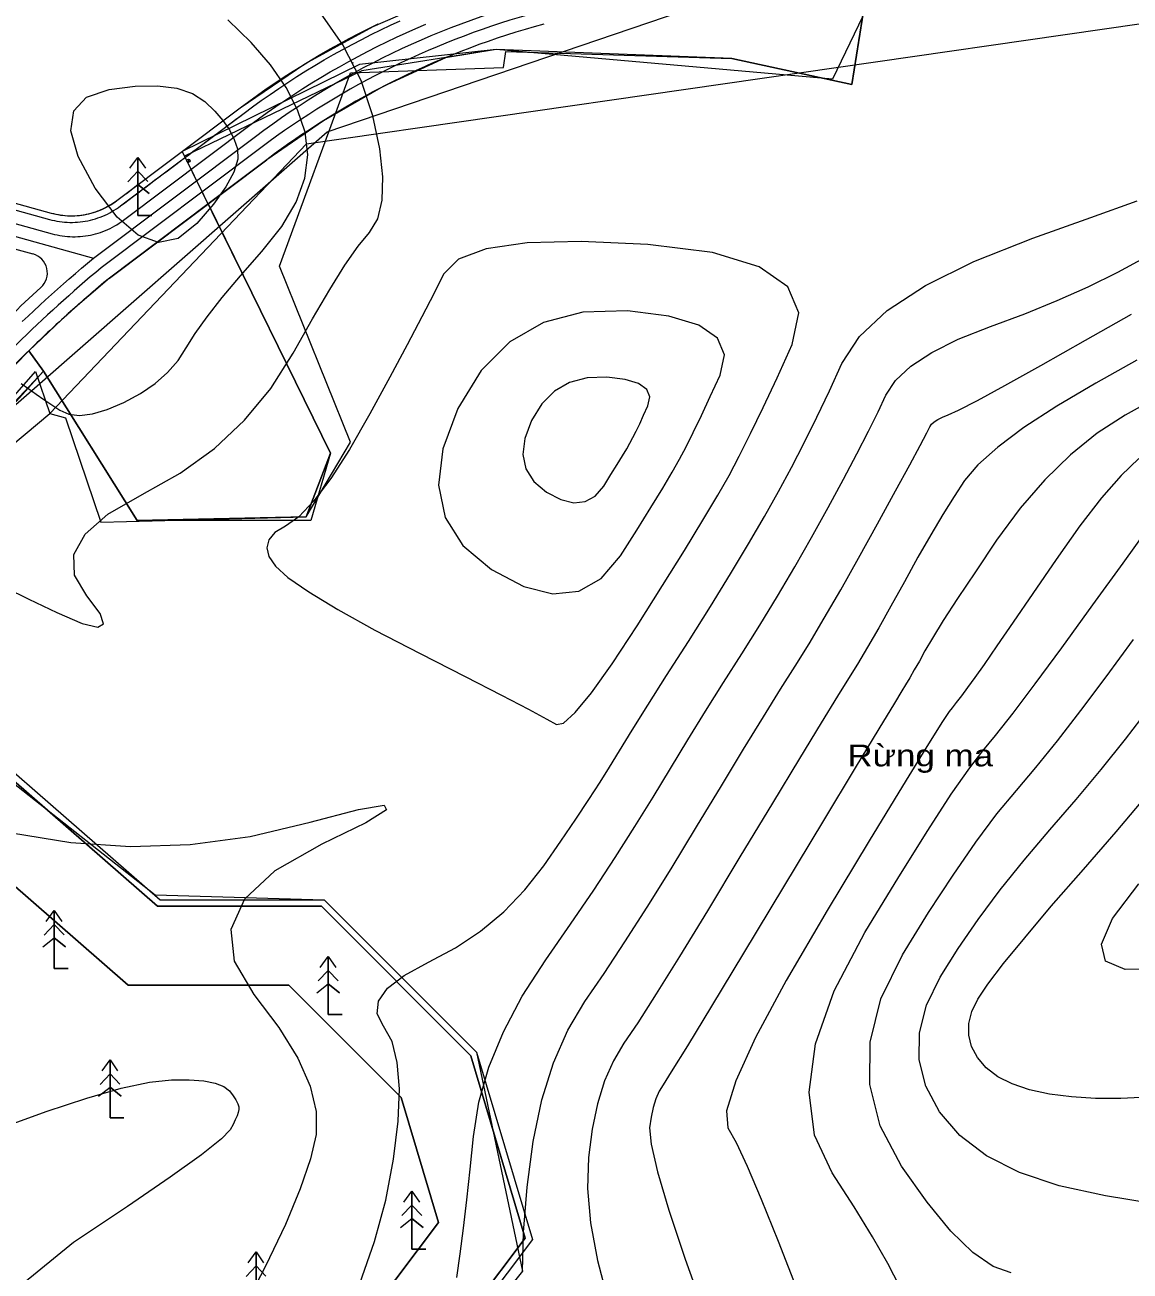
# Model space of a CAD drawing. Header units: metres. Extents: x 533049 to 537618, y 1849954 to 1852676.
# Drawn here: x 535627.6 to 535964.4, y 1851026.8 to 1851406.4 of the extents above; entities that cross this region are included whole.
import ezdxf

# ---------------------------------------------------------------- set-up
doc = ezdxf.new("R2010")
doc.units = ezdxf.units.M
doc.header["$LTSCALE"] = 2
doc.header["$PDMODE"] = 32
doc.header["$PDSIZE"] = 1
for name, color, linetype, lineweight in [('13', 7, 'Continuous', 13), ('14', 7, 'Continuous', 13), ('33', 7, 'Continuous', 13), ('46', 7, 'Continuous', 13), ('48', 7, 'Continuous', 13), ('50', 7, 'Continuous', 13), ('54', 7, 'Continuous', 13), ('55', 7, 'Continuous', 13), ('57', 7, 'Continuous', 13), ('60', 7, 'Continuous', 13)]:
    doc.layers.add(name, color=color, linetype=linetype, lineweight=lineweight)

msp = doc.modelspace()

# ---------------------------------------------------------------- linework, layer by layer
at = {"layer": '13'}
for points in [[(535754.42, 1851404.43), (535757.45, 1851405.63), (535760.5, 1851406.79), (535763.56, 1851407.91), (535766.63, 1851408.99), (535769.72, 1851410.03), (535772.83, 1851411.03), (535775.94, 1851411.99), (535779.07, 1851412.91), (535782.21, 1851413.79), (535976.22, 1851466.71)], [(535371.54, 1851412.45), (535648.5, 1851335.41)], [(535626.75, 1851316.03), (535628.52, 1851317.7), (535630.29, 1851319.36), (535632.07, 1851321.01), (535633.86, 1851322.65), (535635.65, 1851324.28), (535637.46, 1851325.9), (535639.28, 1851327.51), (535641.1, 1851329.11), (535642.94, 1851330.7), (535644.78, 1851332.28), (535646.63, 1851333.85), (535648.5, 1851335.41), (535697.82, 1851372.47), (535700.43, 1851374.41), (535703.08, 1851376.31), (535705.75, 1851378.19), (535708.44, 1851380.02), (535711.16, 1851381.82), (535713.89, 1851383.59), (535716.66, 1851385.32), (535719.44, 1851387.02), (535722.25, 1851388.67), (535725.08, 1851390.3), (535727.92, 1851391.88), (535730.79, 1851393.43), (535733.68, 1851394.94), (535736.59, 1851396.41), (535739.52, 1851397.84), (535742.46, 1851399.24), (535745.43, 1851400.59), (535748.41, 1851401.91), (535751.41, 1851403.19), (535754.42, 1851404.43)]]:
    msp.add_lwpolyline(points, dxfattribs=at)
at = {"layer": '14'}
for points in [[(535398.09, 1851415.18), (535635.56, 1851349.12), (535637.61, 1851348.65), (535639.7, 1851348.37), (535641.8, 1851348.28), (535643.9, 1851348.39), (535645.99, 1851348.68), (535648.04, 1851349.17), (535650.03, 1851349.84), (535651.96, 1851350.69), (535653.8, 1851351.71), (535655.54, 1851352.9), (535693.14, 1851381.15), (535712.84, 1851394.54), (535733.7, 1851406.01), (535755.56, 1851415.46)], [(535398.09, 1851415.18), (535635.56, 1851349.12), (535636.26, 1851348.94), (535636.97, 1851348.78), (535637.68, 1851348.64), (535638.4, 1851348.52), (535639.12, 1851348.43), (535639.84, 1851348.36), (535640.57, 1851348.31), (535641.29, 1851348.29), (535642.02, 1851348.28), (535642.75, 1851348.31), (535643.47, 1851348.35), (535644.19, 1851348.42), (535644.91, 1851348.51), (535645.63, 1851348.62), (535646.35, 1851348.75), (535647.05, 1851348.91), (535647.76, 1851349.09), (535648.46, 1851349.29), (535649.15, 1851349.51), (535649.83, 1851349.76), (535650.51, 1851350.03), (535651.17, 1851350.31), (535651.83, 1851350.62), (535652.48, 1851350.95), (535653.11, 1851351.3), (535653.74, 1851351.67), (535654.35, 1851352.06), (535654.95, 1851352.47), (535655.54, 1851352.9), (535693.14, 1851381.15), (535695.78, 1851383.11), (535698.45, 1851385.03), (535701.14, 1851386.92), (535703.85, 1851388.77), (535706.59, 1851390.59), (535709.35, 1851392.37), (535712.14, 1851394.11), (535714.94, 1851395.82), (535717.77, 1851397.49), (535720.62, 1851399.12), (535723.49, 1851400.72), (535726.39, 1851402.28), (535729.3, 1851403.8), (535732.23, 1851405.28), (535735.18, 1851406.73)]]:
    msp.add_lwpolyline(points, dxfattribs=at)
at = {"layer": '33'}
for points in [[(535704.34, 1850936.22), (535780.03, 1851036.81), (535763.47, 1851092.36), (535717.91, 1851137.92), (535667.99, 1851137.92), (535584.91, 1851210.36), (535578.37, 1851243.36), (535575.78, 1851245.79), (535398.69, 1851044.54), (535393.06, 1851038.63), (535386.97, 1851033.19), (535380.47, 1851028.26), (535373.6, 1851023.86)], [(535584.91, 1851210.36), (535667.99, 1851137.92), (535717.91, 1851137.92), (535763.47, 1851092.36), (535780.03, 1851036.81), (535704.34, 1850936.22)], [(535681.53, 1850945.82), (535753.57, 1851041.56), (535742.2, 1851079.68), (535707.97, 1851113.92), (535659, 1851113.92), (535564.34, 1851196.46), (535416.71, 1851028.68), (535416.17, 1851028.08), (535415.63, 1851027.47), (535423.64, 1851025.33)], [(535564.34, 1851196.46), (535659, 1851113.92), (535707.97, 1851113.92), (535742.2, 1851079.68), (535753.57, 1851041.56), (535681.53, 1850945.82)]]:
    msp.add_lwpolyline(points, dxfattribs=at)
at = {"layer": '46'}
msp.add_lwpolyline([(535885.53, 1851425.42), (535879.63, 1851388.24), (535843.03, 1851396.21), (535771.24, 1851398.92), (535755.73, 1851396.46), (535736.74, 1851387.63), (535718.54, 1851377.25), (535701.29, 1851365.38), (535683.37, 1851351.92), (535720.74, 1851275.92), (535713.29, 1851256.54), (535661.74, 1851255.42), (535633.24, 1851300.92), (535628.72, 1851307.15), (535616.16, 1851294.37), (535604.15, 1851281.06), (535575.64, 1851248.66), (535580.24, 1851244.42), (535586.74, 1851211.42), (535668.74, 1851139.92), (535718.74, 1851139.92), (535765.24, 1851093.42), (535782.24, 1851036.42), (535706.24, 1850935.42)], dxfattribs=at)
at = {"layer": '48'}
msp.add_lwpolyline([(535628.72, 1851307.15), (535633.24, 1851300.92), (535661.74, 1851255.42), (535713.29, 1851256.54), (535720.74, 1851275.92), (535683.37, 1851351.92), (535653.31, 1851329.33), (535640.79, 1851318.48)], close=True, dxfattribs=at)
at = {"layer": '50'}
msp.add_lwpolyline([(536135.62, 1851789.73), (535515.36, 1851926.72), (535258.49, 1851965.9), (535022.43, 1852017.88), (534680.94, 1852158.74), (534430.49, 1852265.01), (534355.97, 1852086.41), (534346.15, 1851984.65), (534462.32, 1851750.84), (534498.61, 1851623.52), (534531.69, 1851526.54), (534597.01, 1851432.26), (534785.89, 1851296.54), (534919.76, 1851224.01), (534977.19, 1851164.91), (535024.77, 1851103.67), (535103, 1851049.68), (535187.68, 1851009.38), (535275.89, 1851002.01), (535384.77, 1851022.15), (535615.7, 1851282.83), (535719.73, 1851373.89), (535864.09, 1851423.05), (536000.84, 1851463.59)], dxfattribs=at)
at = {"layer": '54'}
for p, q in [((535388.95, 1851403.72), (535630.01, 1851336.65)), ((535699.5, 1851369.04), (535650.82, 1851332.46))]:
    msp.add_line(p, q, dxfattribs=at)
msp.add_lwpolyline([(535391.27, 1851410.85), (535635.85, 1851342.82), (535636.61, 1851342.62), (535637.38, 1851342.44), (535638.16, 1851342.29), (535638.94, 1851342.16), (535639.72, 1851342.06), (535640.51, 1851341.98), (535641.29, 1851341.93), (535642.08, 1851341.91), (535642.87, 1851341.9), (535643.66, 1851341.93), (535644.45, 1851341.97), (535645.24, 1851342.05), (535646.02, 1851342.14), (535646.8, 1851342.26), (535647.57, 1851342.41), (535648.35, 1851342.58), (535649.11, 1851342.78), (535649.87, 1851343), (535650.62, 1851343.24), (535651.36, 1851343.51), (535652.1, 1851343.8), (535652.82, 1851344.11), (535653.54, 1851344.44), (535654.24, 1851344.8), (535654.93, 1851345.18), (535655.61, 1851345.58), (535656.28, 1851346.01), (535656.93, 1851346.45), (535657.57, 1851346.91), (535696.14, 1851375.89), (535698.76, 1851377.84), (535701.4, 1851379.74), (535704.07, 1851381.61), (535706.76, 1851383.45), (535709.48, 1851385.25), (535712.22, 1851387.02), (535714.98, 1851388.75), (535717.76, 1851390.45), (535720.57, 1851392.1), (535723.4, 1851393.72), (535726.25, 1851395.31), (535729.11, 1851396.86), (535732, 1851398.36), (535734.91, 1851399.84), (535737.84, 1851401.27), (535740.78, 1851402.66), (535743.75, 1851404.02), (535746.73, 1851405.34), (535749.73, 1851406.62)], dxfattribs=at)
for centre, radius, start, end in [((535849.68, 1851169.17), 250, 105.2579, 126.9219), ((535628.41, 1851330.87), 6, 312.1594, 74.4541), ((535923.4, 1851005.08), 425.99, 129.7803, 139.1549), ((535923.4, 1851005.08), 433.49, 132.1594, 139.1506)]:
    msp.add_arc(centre, radius, start, end, dxfattribs=at)
at = {"layer": '55'}
msp.add_line((535653.31, 1851329.33), (535701.29, 1851365.38), dxfattribs=at)
for points in [[(535397.56, 1851413.26), (535635.02, 1851347.2), (535635.79, 1851347), (535636.56, 1851346.82), (535637.33, 1851346.67), (535638.11, 1851346.55), (535638.89, 1851346.44), (535639.68, 1851346.37), (535640.47, 1851346.31), (535641.26, 1851346.29), (535642.05, 1851346.28), (535642.83, 1851346.31), (535643.62, 1851346.35), (535644.41, 1851346.43), (535645.19, 1851346.52), (535645.97, 1851346.65), (535646.75, 1851346.79), (535647.52, 1851346.96), (535648.28, 1851347.16), (535649.04, 1851347.38), (535649.79, 1851347.62), (535650.54, 1851347.89), (535651.27, 1851348.18), (535651.99, 1851348.49), (535652.71, 1851348.83), (535653.41, 1851349.18), (535654.1, 1851349.56), (535654.78, 1851349.97), (535655.45, 1851350.39), (535656.1, 1851350.83), (535656.74, 1851351.3), (535694.35, 1851379.55), (535696.96, 1851381.49), (535699.61, 1851383.4), (535702.28, 1851385.27), (535704.97, 1851387.11), (535707.68, 1851388.91), (535710.42, 1851390.68), (535713.19, 1851392.41), (535715.97, 1851394.1), (535718.78, 1851395.76), (535721.61, 1851397.38), (535724.45, 1851398.97), (535727.32, 1851400.51), (535730.21, 1851402.02), (535733.12, 1851403.49), (535736.05, 1851404.93), (535738.99, 1851406.32), (535741.96, 1851407.68)], [(535727.6, 1851394.84), (535727.59, 1851394.84), (535727.57, 1851394.84), (535727.56, 1851394.84), (535727.55, 1851394.84), (535727.54, 1851394.84), (535727.53, 1851394.84), (535727.52, 1851394.84), (535727.51, 1851394.84), (535727.5, 1851394.84), (535727.49, 1851394.84), (535727.48, 1851394.83), (535727.47, 1851394.83), (535727.46, 1851394.83), (535727.45, 1851394.83), (535727.44, 1851394.83), (535727.43, 1851394.83), (535727.41, 1851394.83), (535727.4, 1851394.83), (535727.39, 1851394.83), (535727.38, 1851394.83), (535727.37, 1851394.83), (535727.36, 1851394.83), (535727.35, 1851394.83), (535727.34, 1851394.82), (535727.33, 1851394.82), (535727.32, 1851394.82), (535727.31, 1851394.82), (535727.3, 1851394.82), (535727.29, 1851394.82)]]:
    msp.add_lwpolyline(points, dxfattribs=at)
for centre, radius, start, end in [((535851.47, 1851165.51), 250, 105.2579, 126.9219), ((535923.4, 1851005.08), 421.99, 129.7938, 139.1573)]:
    msp.add_arc(centre, radius, start, end, dxfattribs=at)
at = {"layer": '57'}
for p, q in [((535662.01, 1851366.09), (535662.01, 1851348.42)), ((535658.95, 1851358.65), (535662.01, 1851361.85)), ((535664.99, 1851358.72), (535662.01, 1851361.85)), ((535658.53, 1851355.03), (535662.01, 1851357.81)), ((535665.42, 1851355.03), (535662.01, 1851357.81)), ((535662.01, 1851348.42), (535666.22, 1851348.42)), ((535636.51, 1851136.59), (535636.51, 1851118.92)), ((535633.45, 1851129.15), (535636.51, 1851132.35)), ((535639.49, 1851129.22), (535636.51, 1851132.35)), ((535633.03, 1851125.53), (535636.51, 1851128.31)), ((535639.92, 1851125.53), (535636.51, 1851128.31)), ((535720.01, 1851122.59), (535720.01, 1851104.92)), ((535636.51, 1851118.92), (535640.72, 1851118.92)), ((535716.95, 1851115.15), (535720.01, 1851118.35)), ((535722.99, 1851115.22), (535720.01, 1851118.35)), ((535716.53, 1851111.53), (535720.01, 1851114.31)), ((535723.42, 1851111.53), (535720.01, 1851114.31)), ((535720.01, 1851104.92), (535724.22, 1851104.92)), ((535653.51, 1851091.09), (535653.51, 1851073.42)), ((535650.45, 1851083.65), (535653.51, 1851086.85)), ((535656.49, 1851083.72), (535653.51, 1851086.85)), ((535650.03, 1851080.03), (535653.51, 1851082.81)), ((535656.92, 1851080.03), (535653.51, 1851082.81)), ((535653.51, 1851073.42), (535657.72, 1851073.42)), ((535745.51, 1851051.09), (535745.51, 1851033.42)), ((535742.45, 1851043.65), (535745.51, 1851046.85)), ((535748.49, 1851043.72), (535745.51, 1851046.85)), ((535742.03, 1851040.03), (535745.51, 1851042.81)), ((535748.92, 1851040.03), (535745.51, 1851042.81)), ((535745.51, 1851033.42), (535749.72, 1851033.42)), ((535698.01, 1851032.59), (535698.01, 1851014.92)), ((535694.95, 1851025.15), (535698.01, 1851028.35)), ((535700.99, 1851025.22), (535698.01, 1851028.35))]:
    msp.add_line(p, q, dxfattribs=at)
for points in [[(534435.02, 1852302.37), (534325.71, 1852049.19), (534353.83, 1851932.14), (534451.75, 1851760.49), (534494.45, 1851609.32), (534521.83, 1851454.44), (534874.05, 1851297.73), (534980, 1851227.29), (535025.24, 1851130.42), (535137.95, 1851046.53), (535351.89, 1851022.3), (535580.63, 1851242.44), (535635.17, 1851288.02), (535713.4, 1851370.26), (536002.39, 1851411.84), (536158.13, 1851571.22), (536125.74, 1851798.92), (536134.24, 1851845.92), (534499.3, 1852312.5)], [(535692.43, 1851365.49), (535691.23, 1851361.61), (535688.76, 1851357.06), (535685.02, 1851351.84), (535680, 1851345.94), (535674.24, 1851341.38), (535668.26, 1851340.18), (535662.06, 1851342.35), (535655.65, 1851347.87), (535649.02, 1851356.75), (535643.79, 1851366.4), (535641.6, 1851374.22), (535642.44, 1851380.22), (535646.32, 1851384.39), (535653.23, 1851386.73), (535661.13, 1851387.73), (535668.01, 1851387.87), (535673.85, 1851387.14), (535678.66, 1851385.54), (535682.43, 1851383.08), (535685.44, 1851380.2), (535687.93, 1851377.31), (535689.91, 1851374.43), (535691.39, 1851371.56), (535692.35, 1851368.69)], [(535726.47, 1851277.13), (535720.8, 1851268.29), (535715.65, 1851261.45), (535711.04, 1851256.61), (535706.95, 1851253.76), (535703.78, 1851251.79), (535701.88, 1851249.59), (535701.27, 1851247.16), (535701.94, 1851244.48), (535703.89, 1851241.58), (535707.72, 1851238.09), (535714.06, 1851233.68), (535722.89, 1851228.34), (535734.22, 1851222.07), (535748.05, 1851214.88), (535761.77, 1851207.89), (535772.78, 1851202.24), (535781.08, 1851197.92), (535786.68, 1851194.93), (535789.56, 1851193.28), (535791.76, 1851193.69), (535795.32, 1851196.91), (535800.24, 1851202.93), (535806.52, 1851211.75), (535814.15, 1851223.37), (535821.92, 1851235.63), (535828.61, 1851246.34), (535834.21, 1851255.5), (535838.73, 1851263.12), (535842.17, 1851269.2), (535845.26, 1851275.04), (535848.73, 1851281.94), (535852.57, 1851289.91), (535856.8, 1851298.94), (535861.41, 1851309.03), (535863.49, 1851318.75), (535860.13, 1851326.67), (535851.34, 1851332.77), (535837.12, 1851337.08), (535817.46, 1851339.57), (535797.06, 1851340.48), (535780.64, 1851340.04), (535768.19, 1851338.23), (535759.71, 1851335.07), (535755.19, 1851330.55), (535752.27, 1851324.69), (535748.56, 1851317.5), (535744.06, 1851308.98), (535738.77, 1851299.14), (535732.68, 1851287.97)], [(535797.62, 1851318.96), (535785.67, 1851315.8), (535775.33, 1851309.84), (535766.62, 1851301.1), (535759.52, 1851289.56), (535754.91, 1851277.26), (535753.62, 1851266.2), (535755.67, 1851256.38), (535761.05, 1851247.81), (535769.76, 1851240.49), (535779.64, 1851235.3), (535788.51, 1851233.12), (535796.37, 1851233.95), (535803.22, 1851237.8), (535809.06, 1851244.66), (535814.06, 1851252.54), (535818.35, 1851259.42), (535821.96, 1851265.31), (535824.86, 1851270.21), (535827.07, 1851274.11), (535829.06, 1851277.86), (535831.28, 1851282.3), (535833.76, 1851287.42), (535836.47, 1851293.22), (535839.43, 1851299.71), (535840.77, 1851305.95), (535838.61, 1851311.04), (535832.96, 1851314.96), (535823.82, 1851317.73), (535811.19, 1851319.33)], [(535790.92, 1851261.8), (535794.86, 1851260.83), (535798.34, 1851261.2), (535801.39, 1851262.91), (535803.98, 1851265.95), (535806.19, 1851269.45), (535808.1, 1851272.5), (535809.7, 1851275.12), (535810.99, 1851277.29), (535811.97, 1851279.02), (535812.85, 1851280.69), (535813.84, 1851282.66), (535814.94, 1851284.93), (535816.14, 1851287.5), (535817.46, 1851290.38), (535818.05, 1851293.16), (535817.09, 1851295.41), (535814.59, 1851297.16), (535810.53, 1851298.38), (535804.92, 1851299.09), (535798.9, 1851298.93), (535793.59, 1851297.52), (535789.01, 1851294.88), (535785.14, 1851291), (535781.99, 1851285.88), (535779.94, 1851280.42), (535779.37, 1851275.51), (535780.28, 1851271.15), (535782.67, 1851267.35), (535786.54, 1851264.1)]]:
    msp.add_lwpolyline(points, close=True, dxfattribs=at)
for points in [[(536033.24, 1851423.42), (535934.59, 1851426.62), (535909.25, 1851430.46), (535890.74, 1851425.42), (535873.74, 1851389.92), (535771.24, 1851398.92), (535729.55, 1851394.42), (535675.53, 1851367.86), (535720.74, 1851275.92), (535714.74, 1851255.42), (535661.74, 1851255.42), (535633.24, 1851300.92), (535581.74, 1851243.92), (535587.01, 1851204.59), (535667.24, 1851141.42), (535718.74, 1851139.92), (535765.24, 1851093.42), (535779.19, 1851026.75), (535706.24, 1850935.42), (535697.74, 1850879.92), (535712.15, 1850835.21), (536162.74, 1851108.23)], [(535590.34, 1851254.76), (535630.83, 1851300.88), (535635.17, 1851288.02), (535639.98, 1851286.68), (535650.69, 1851254.92), (535713.29, 1851256.54), (535726.81, 1851279.32), (535705.2, 1851332.98), (535726.75, 1851391.89), (535773.48, 1851393.47), (535774.16, 1851398.36), (535843.03, 1851396.21), (535879.63, 1851388.24), (535886.04, 1851428.62)], [(535890.74, 1851425.42), (535873.74, 1851389.92), (535771.24, 1851398.92), (535730.24, 1851392.42), (535676.24, 1851366.42), (535720.74, 1851275.92), (535714.74, 1851255.42), (535661.74, 1851255.42), (535633.24, 1851300.92), (535580.24, 1851244.42), (535586.74, 1851211.42), (535668.74, 1851139.92), (535718.74, 1851139.92), (535765.24, 1851093.42), (535782.24, 1851036.42), (535706.24, 1850935.42), (535697.74, 1850879.92), (535712.15, 1850835.21)], [(535621.52, 1851235.02), (535628.8, 1851231.49), (535637.32, 1851227.39), (535644.99, 1851224.08), (535649.74, 1851222.93), (535651.56, 1851223.95), (535650.45, 1851227.13), (535646.41, 1851232.46), (535642.69, 1851238.84), (535642.51, 1851245.11), (535645.88, 1851251.29), (535652.8, 1851257.37), (535663.27, 1851263.35), (535674.9, 1851269.82), (535685.33, 1851277.36), (535694.54, 1851285.97), (535702.54, 1851295.66), (535709.33, 1851306.43), (535715.21, 1851316.94), (535720.47, 1851325.88), (535725.11, 1851333.24), (535729.14, 1851339.03), (535732.55, 1851343.24), (535735.08, 1851347.4), (535736.45, 1851353.03), (535736.66, 1851360.13), (535735.72, 1851368.7), (535733.63, 1851378.75), (535730, 1851389.54), (535724.45, 1851400.35), (535716.99, 1851411.18)], [(535626.42, 1851297.14), (535628.71, 1851295.57), (535631.03, 1851293.97), (535633.38, 1851292.35), (535635.76, 1851290.72), (535638.17, 1851289.06), (535640.9, 1851287.82), (535644.22, 1851287.43), (535648.13, 1851287.91), (535652.64, 1851289.24), (535657.74, 1851291.43), (535662.83, 1851294.19), (535667.27, 1851297.23), (535671.07, 1851300.55), (535674.23, 1851304.15), (535676.75, 1851308.03), (535679.43, 1851312.42), (535683.07, 1851317.55), (535687.67, 1851323.42), (535693.23, 1851330.03), (535699.74, 1851337.38), (535705.86, 1851345), (535710.25, 1851352.45), (535712.9, 1851359.72), (535713.81, 1851366.81), (535712.99, 1851373.72), (535710.69, 1851380.55), (535707.18, 1851387.39), (535702.46, 1851394.24), (535696.52, 1851401.11), (535689.37, 1851407.99)], [(535659.59, 1851362.8), (535662.01, 1851366.09), (535664.28, 1851362.8)], [(535659.59, 1851362.8), (535662.01, 1851366.09), (535664.28, 1851362.8)], [(535666.22, 1851348.42), (535662.01, 1851348.42), (535662.01, 1851366.09)], [(535658.95, 1851358.65), (535662.01, 1851361.85), (535664.99, 1851358.72)], [(535658.53, 1851355.03), (535662.01, 1851357.81), (535665.42, 1851355.03)], [(535729.67, 1851022.99), (535734.13, 1851035.77), (535737.55, 1851048.41), (535739.94, 1851060.89), (535741.31, 1851072.44), (535741.69, 1851082.26), (535741.07, 1851090.36), (535739.46, 1851096.73), (535736.85, 1851101.38), (535734.91, 1851105.18), (535735.31, 1851109.03), (535738.05, 1851112.92), (535743.13, 1851116.86), (535750.55, 1851120.84), (535758.82, 1851125.22), (535766.47, 1851130.35), (535773.5, 1851136.24), (535779.9, 1851142.88), (535785.68, 1851150.28), (535790.86, 1851157.7), (535795.46, 1851164.41), (535799.47, 1851170.42), (535802.89, 1851175.72), (535805.74, 1851180.32), (535808.74, 1851185.24), (535812.64, 1851191.53), (535817.45, 1851199.19), (535823.16, 1851208.21), (535829.78, 1851218.6), (535836.53, 1851229.29), (535842.65, 1851239.2), (535848.15, 1851248.34), (535853.03, 1851256.7), (535857.27, 1851264.29), (535861.19, 1851271.61), (535865.08, 1851279.16), (535868.94, 1851286.96), (535872.77, 1851294.98), (535876.56, 1851303.24), (535881.92, 1851311.47), (535890.41, 1851319.41), (535902.04, 1851327.05), (535916.82, 1851334.38), (535934.73, 1851341.43), (535952.42, 1851347.72), (535966.53, 1851352.82)], [(535759.22, 1851024.79), (535760.24, 1851031.97), (535761.26, 1851039.86), (535762.27, 1851048.46), (535763.27, 1851057.77), (535764.27, 1851067.8), (535765.95, 1851078.26), (535768.99, 1851088.87), (535773.39, 1851099.62), (535779.16, 1851110.51), (535786.3, 1851121.55), (535793.86, 1851132.43), (535800.92, 1851142.83), (535807.45, 1851152.76), (535813.48, 1851162.21), (535819, 1851171.19), (535824.28, 1851179.93), (535829.63, 1851188.67), (535835.04, 1851197.4), (535840.51, 1851206.12), (535846.05, 1851214.84), (535851.55, 1851223.59), (535856.93, 1851232.43), (535862.2, 1851241.33), (535867.34, 1851250.32), (535872.37, 1851259.38), (535877.05, 1851268.03), (535881.15, 1851275.77), (535884.67, 1851282.62), (535887.62, 1851288.56), (535889.98, 1851293.6), (535892.91, 1851298.11), (535897.57, 1851302.46), (535903.94, 1851306.65), (535912.04, 1851310.67), (535921.85, 1851314.53), (535932.28, 1851318.39), (535942.22, 1851322.44), (535951.67, 1851326.66), (535960.64, 1851331.07), (535969.11, 1851335.65)], [(535779.19, 1851026.75), (535779.55, 1851038.64), (535780.61, 1851052.33), (535782.43, 1851066.27), (535785.1, 1851078.89), (535788.62, 1851090.2), (535792.99, 1851100.2), (535798.22, 1851108.89), (535804.1, 1851117.44), (535810.44, 1851127.03), (535817.25, 1851137.67), (535824.52, 1851149.35), (535832.25, 1851162.07), (535839.83, 1851174.62), (535846.62, 1851185.8), (535852.64, 1851195.6), (535857.87, 1851204.03), (535862.31, 1851211.08), (535866.57, 1851217.9), (535871.21, 1851225.65), (535876.24, 1851234.33), (535881.66, 1851243.93), (535887.47, 1851254.47), (535892.91, 1851264.44), (535897.23, 1851272.38), (535900.41, 1851278.28), (535902.47, 1851282.14), (535903.39, 1851283.96), (535903.91, 1851284.75), (535904.72, 1851285.51), (535905.84, 1851286.25), (535907.25, 1851286.95), (535908.97, 1851287.63), (535912.14, 1851289.07), (535917.91, 1851292.06), (535926.28, 1851296.61), (535937.25, 1851302.72), (535950.82, 1851310.39), (535964.8, 1851318.27)], [(535966.49, 1851304.32), (535953.99, 1851297.3), (535942.04, 1851290.24), (535932.06, 1851283.74), (535924.05, 1851277.8), (535918.01, 1851272.42), (535913.94, 1851267.6), (535910.74, 1851262.74), (535907.31, 1851257.23), (535903.64, 1851251.07), (535899.74, 1851244.26), (535895.61, 1851236.8), (535891.52, 1851229.39), (535887.78, 1851222.73), (535884.37, 1851216.84), (535881.31, 1851211.7), (535878.58, 1851207.31)], [(535971.88, 1851292.47), (535962.93, 1851287.5), (535954.41, 1851282.03), (535946.22, 1851275.48), (535938.38, 1851267.87), (535930.88, 1851259.19), (535923.72, 1851249.43), (535917.25, 1851239.85), (535911.83, 1851231.69), (535907.46, 1851224.94), (535904.14, 1851219.6), (535901.86, 1851215.69), (535900.18, 1851212.64), (535898.64, 1851209.9), (535897.24, 1851207.47), (535895.98, 1851205.36), (535894.85, 1851203.55), (535892.57, 1851199.84), (535887.82, 1851192.02), (535880.6, 1851180.07), (535870.92, 1851164), (535858.77, 1851143.82), (535846.6, 1851123.61), (535836.84, 1851107.48), (535829.5, 1851095.43), (535824.57, 1851087.46), (535822.05, 1851083.56), (535820.84, 1851081.54), (535819.83, 1851079.23), (535819.01, 1851076.61), (535818.39, 1851073.68), (535817.97, 1851070.45), (535818.41, 1851065.41), (535820.37, 1851057.04), (535823.85, 1851045.36), (535828.85, 1851030.35), (535835.37, 1851012.02)], [(535967.11, 1851274.31), (535961.73, 1851269.2), (535955.72, 1851262.37), (535949.1, 1851253.82), (535941.85, 1851243.55), (535934.8, 1851233.21), (535928.8, 1851224.44), (535923.84, 1851217.24), (535919.93, 1851211.62), (535917.05, 1851207.57), (535914.85, 1851204.55), (535912.98, 1851202.01), (535911.43, 1851199.96), (535910.21, 1851198.39), (535909.31, 1851197.3), (535907.23, 1851194.2), (535902.46, 1851186.59), (535895.02, 1851174.46), (535884.9, 1851157.81), (535872.1, 1851136.65)], [(535894.18, 1851021.97), (535890.55, 1851029.05), (535885.91, 1851037.18), (535880.26, 1851046.38), (535873.58, 1851056.65), (535868.24, 1851068.21), (535866.56, 1851081.32), (535868.56, 1851095.97), (535874.23, 1851112.16), (535883.57, 1851129.89), (535893.94, 1851146.9), (535902.73, 1851160.95), (535909.92, 1851172.03), (535915.52, 1851180.13), (535919.53, 1851185.26), (535923.43, 1851189.96), (535928.74, 1851196.76), (535935.45, 1851205.65), (535943.56, 1851216.64), (535953.06, 1851229.72), (535962.29, 1851242.5), (535969.53, 1851252.54)], [(535928.21, 1851026.18), (535922.64, 1851028.18), (535916.5, 1851032.44), (535909.81, 1851038.95), (535902.56, 1851047.72), (535894.75, 1851058.75), (535888.28, 1851071.06), (535885.08, 1851083.64), (535885.14, 1851096.52), (535888.46, 1851109.68), (535895.03, 1851123.12), (535902.99, 1851136), (535910.44, 1851147.44), (535917.38, 1851157.46), (535923.81, 1851166.06), (535929.74, 1851173.22), (535935.71, 1851180.23), (535942.27, 1851188.32), (535949.42, 1851197.51), (535957.15, 1851207.8), (535965.47, 1851219.18)], [(535878.58, 1851207.31), (535875.22, 1851201.94), (535870.23, 1851193.81), (535863.61, 1851182.94), (535855.38, 1851169.31), (535845.51, 1851152.94), (535835.56, 1851136.48), (535827.05, 1851122.58), (535819.97, 1851111.23), (535814.33, 1851102.45), (535810.13, 1851096.22), (535806.92, 1851090.87), (535804.22, 1851084.72), (535802.06, 1851077.75), (535800.41, 1851069.97), (535799.29, 1851061.39), (535799.02, 1851051.91), (535799.94, 1851041.45), (535802.04, 1851030.01), (535805.32, 1851017.59)], [(535970.49, 1851047.46), (535956.91, 1851049.69), (535942.83, 1851052.69), (535930.73, 1851056.75), (535920.61, 1851061.87), (535912.47, 1851068.04), (535906.32, 1851075.27), (535902.2, 1851083.12), (535900.15, 1851091.16), (535900.19, 1851099.38), (535902.31, 1851107.77), (535906.5, 1851116.36), (535912.03, 1851125.09), (535918.14, 1851133.93), (535924.83, 1851142.9), (535932.11, 1851151.98), (535939.96, 1851161.19), (535947.95, 1851170.43), (535955.61, 1851179.63), (535962.96, 1851188.79), (535969.99, 1851197.92)], [(535969.73, 1851079.72), (535961.54, 1851079.35), (535953.82, 1851079.39), (535946.58, 1851079.84), (535939.81, 1851080.71), (535933.71, 1851082.01), (535928.47, 1851083.77), (535924.09, 1851085.98), (535920.56, 1851088.66), (535917.89, 1851091.79), (535916.11, 1851095.19), (535915.22, 1851098.67), (535915.24, 1851102.23), (535916.16, 1851105.87), (535917.97, 1851109.59), (535921.08, 1851114.18), (535925.85, 1851120.43), (535932.29, 1851128.34), (535940.4, 1851137.91), (535950.18, 1851149.15), (535960.18, 1851160.63), (535968.95, 1851170.93)], [(535623.51, 1851160.33), (535641.6, 1851157.31), (535659.73, 1851156.12), (535677.92, 1851156.75), (535696.17, 1851159.21), (535714.47, 1851163.5), (535729.27, 1851167.39), (535737.04, 1851168.67), (535737.76, 1851167.33), (535731.44, 1851163.38), (535718.09, 1851156.82), (535703.75, 1851148.69), (535694.51, 1851140.04), (535690.37, 1851130.88), (535691.32, 1851121.2), (535697.36, 1851111.01), (535704.99, 1851100.94), (535710.7, 1851091.65), (535714.5, 1851083.13), (535716.38, 1851075.39), (535716.35, 1851068.42), (535714.64, 1851060.98), (535711.5, 1851051.81), (535706.94, 1851040.91), (535700.94, 1851028.29), (535693.51, 1851013.94)], [(535973.55, 1851118.78), (535962.91, 1851118.66), (535956.94, 1851121.2), (535955.65, 1851126.39), (535959.04, 1851134.23), (535967.1, 1851144.73)], [(535634.09, 1851133.3), (535636.51, 1851136.59), (535638.78, 1851133.3)], [(535634.09, 1851133.3), (535636.51, 1851136.59), (535638.78, 1851133.3)], [(535640.72, 1851118.92), (535636.51, 1851118.92), (535636.51, 1851136.59)], [(535872.1, 1851136.65), (535859.57, 1851115.27), (535850.28, 1851097.96), (535844.23, 1851084.72), (535841.41, 1851075.54), (535841.84, 1851070.44), (535844.32, 1851065.98), (535847.71, 1851058.73), (535851.98, 1851048.7), (535857.15, 1851035.87), (535863.21, 1851020.26), (535869.33, 1851004.92), (535874.64, 1850992.89), (535879.16, 1850984.18), (535882.89, 1850978.78), (535885.82, 1850976.71), (535889.44, 1850977.18)], [(535633.45, 1851129.15), (535636.51, 1851132.35), (535639.49, 1851129.22)], [(535633.03, 1851125.53), (535636.51, 1851128.31), (535639.92, 1851125.53)], [(535717.59, 1851119.3), (535720.01, 1851122.59), (535722.28, 1851119.3)], [(535717.59, 1851119.3), (535720.01, 1851122.59), (535722.28, 1851119.3)], [(535724.22, 1851104.92), (535720.01, 1851104.92), (535720.01, 1851122.59)], [(535716.95, 1851115.15), (535720.01, 1851118.35), (535722.99, 1851115.22)], [(535716.53, 1851111.53), (535720.01, 1851114.31), (535723.42, 1851111.53)], [(535651.09, 1851087.8), (535653.51, 1851091.09), (535655.78, 1851087.8)], [(535651.09, 1851087.8), (535653.51, 1851091.09), (535655.78, 1851087.8)], [(535657.72, 1851073.42), (535653.51, 1851073.42), (535653.51, 1851091.09)], [(535650.45, 1851083.65), (535653.51, 1851086.85), (535656.49, 1851083.72)], [(535619.7, 1851070.2), (535634, 1851075.4), (535646.41, 1851079.49), (535656.93, 1851082.46), (535665.55, 1851084.31), (535672.29, 1851085.04), (535677.62, 1851085.04), (535682.05, 1851084.7), (535685.57, 1851084.02), (535688.19, 1851083), (535689.9, 1851081.64), (535691.02, 1851080.19), (535691.86, 1851078.9), (535692.44, 1851077.76), (535692.73, 1851076.78), (535692.76, 1851075.95), (535692.57, 1851075.11), (535692.21, 1851074.07), (535691.69, 1851072.83), (535691.01, 1851071.4), (535690.17, 1851069.77), (535687.52, 1851067.02), (535681.41, 1851062.21), (535671.84, 1851055.34), (535658.81, 1851046.41), (535642.33, 1851035.43), (535626.35, 1851022.4)], [(535650.03, 1851080.03), (535653.51, 1851082.81), (535656.92, 1851080.03)], [(535743.09, 1851047.8), (535745.51, 1851051.09), (535747.78, 1851047.8)], [(535743.09, 1851047.8), (535745.51, 1851051.09), (535747.78, 1851047.8)], [(535749.72, 1851033.42), (535745.51, 1851033.42), (535745.51, 1851051.09)], [(535742.45, 1851043.65), (535745.51, 1851046.85), (535748.49, 1851043.72)], [(535742.03, 1851040.03), (535745.51, 1851042.81), (535748.92, 1851040.03)], [(535695.59, 1851029.3), (535698.01, 1851032.59), (535700.28, 1851029.3)], [(535695.59, 1851029.3), (535698.01, 1851032.59), (535700.28, 1851029.3)], [(535702.22, 1851014.92), (535698.01, 1851014.92), (535698.01, 1851032.59)], [(535694.95, 1851025.15), (535698.01, 1851028.35), (535700.99, 1851025.22)]]:
    msp.add_lwpolyline(points, dxfattribs=at)
msp.add_point((535677.41, 1851365.05), dxfattribs=at)
at = {"layer": '60'}
for points in [[(535885.53, 1851425.42), (535879.63, 1851388.24), (535843.03, 1851396.21), (535771.24, 1851398.92), (535755.73, 1851396.46), (535753.73, 1851395.62), (535751.74, 1851394.76), (535749.76, 1851393.89), (535747.78, 1851393), (535745.81, 1851392.09), (535743.85, 1851391.17), (535741.9, 1851390.23), (535739.96, 1851389.27), (535738.02, 1851388.29), (535736.09, 1851387.3), (535734.18, 1851386.29), (535732.27, 1851385.27), (535730.37, 1851384.23), (535728.47, 1851383.17), (535726.59, 1851382.09), (535724.72, 1851381), (535722.85, 1851379.9), (535721, 1851378.77), (535719.16, 1851377.63), (535717.32, 1851376.48), (535715.5, 1851375.31), (535713.69, 1851374.12), (535711.88, 1851372.92), (535710.09, 1851371.7), (535708.31, 1851370.47), (535706.53, 1851369.22), (535704.77, 1851367.95), (535703.02, 1851366.67), (535701.29, 1851365.38), (535683.37, 1851351.92), (535720.74, 1851275.92), (535713.29, 1851256.54), (535661.74, 1851255.42), (535633.24, 1851300.92), (535628.72, 1851307.15), (535627.83, 1851306.29), (535626.95, 1851305.42)], [(535397.56, 1851413.26), (535635.02, 1851347.2), (535635.79, 1851347), (535636.56, 1851346.82), (535637.33, 1851346.67), (535638.11, 1851346.55), (535638.89, 1851346.44), (535639.68, 1851346.37), (535640.47, 1851346.31), (535641.26, 1851346.29), (535642.05, 1851346.28), (535642.83, 1851346.31), (535643.62, 1851346.35), (535644.41, 1851346.43), (535645.19, 1851346.52), (535645.97, 1851346.65), (535646.75, 1851346.79), (535647.52, 1851346.96), (535648.28, 1851347.16), (535649.04, 1851347.38), (535649.79, 1851347.62), (535650.54, 1851347.89), (535651.27, 1851348.18), (535651.99, 1851348.49), (535652.71, 1851348.83), (535653.41, 1851349.18), (535654.1, 1851349.56), (535654.78, 1851349.97), (535655.45, 1851350.39), (535656.1, 1851350.83), (535656.74, 1851351.3), (535658.04, 1851352.27), (535659.33, 1851353.24), (535660.63, 1851354.22), (535661.93, 1851355.19), (535663.22, 1851356.17), (535664.52, 1851357.14), (535665.82, 1851358.12), (535667.11, 1851359.09), (535668.41, 1851360.06), (535669.71, 1851361.04), (535671, 1851362.01), (535672.3, 1851362.99), (535673.6, 1851363.96), (535674.89, 1851364.94), (535676.19, 1851365.91), (535677.49, 1851366.88), (535678.78, 1851367.86), (535680.08, 1851368.83), (535681.38, 1851369.81), (535682.67, 1851370.78), (535683.97, 1851371.76), (535685.27, 1851372.73), (535686.57, 1851373.71), (535687.86, 1851374.68), (535689.16, 1851375.65), (535690.46, 1851376.63), (535691.75, 1851377.6), (535693.05, 1851378.58), (535694.35, 1851379.55), (535696.96, 1851381.49), (535699.61, 1851383.4), (535702.28, 1851385.27), (535704.97, 1851387.11), (535707.68, 1851388.91), (535710.42, 1851390.68), (535713.19, 1851392.41), (535715.97, 1851394.1), (535718.78, 1851395.76), (535721.61, 1851397.38), (535724.45, 1851398.97), (535727.32, 1851400.51), (535730.21, 1851402.02), (535733.12, 1851403.49), (535736.05, 1851404.93), (535738.99, 1851406.32), (535741.96, 1851407.68)], [(535586.74, 1851211.42), (535668.74, 1851139.92), (535718.74, 1851139.92), (535765.24, 1851093.42), (535782.24, 1851036.42), (535706.24, 1850935.42)], [(535586.74, 1851211.42), (535668.74, 1851139.92), (535718.74, 1851139.92), (535765.24, 1851093.42), (535782.24, 1851036.42), (535706.24, 1850935.42)]]:
    msp.add_lwpolyline(points, dxfattribs=at)
msp.add_lwpolyline([(535628.72, 1851307.15), (535633.24, 1851300.92), (535661.74, 1851255.42), (535713.29, 1851256.54), (535720.74, 1851275.92), (535683.37, 1851351.92), (535653.31, 1851329.33), (535652.43, 1851328.59), (535651.55, 1851327.86), (535650.68, 1851327.12), (535649.81, 1851326.38), (535648.94, 1851325.64), (535648.08, 1851324.9), (535647.21, 1851324.15), (535646.35, 1851323.4), (535645.49, 1851322.65), (535644.63, 1851321.9), (535643.78, 1851321.14), (535642.92, 1851320.39), (535642.07, 1851319.63), (535641.22, 1851318.86), (535640.37, 1851318.1), (535639.52, 1851317.33), (535638.68, 1851316.56), (535637.84, 1851315.79), (535637, 1851315.02), (535636.16, 1851314.24), (535635.33, 1851313.46), (535634.49, 1851312.68), (535633.66, 1851311.9), (535632.83, 1851311.11), (535632, 1851310.33), (535631.18, 1851309.54), (535630.36, 1851308.75), (535629.54, 1851307.95)], close=True, dxfattribs=at)

# ---------------------------------------------------------------- texts
at = {"layer": '57', "width": 1.2}
msp.add_text('Rừng ma', height=6.637, dxfattribs=at).set_placement((535878.24, 1851180.54))

doc.saveas('drawing.dxf')
